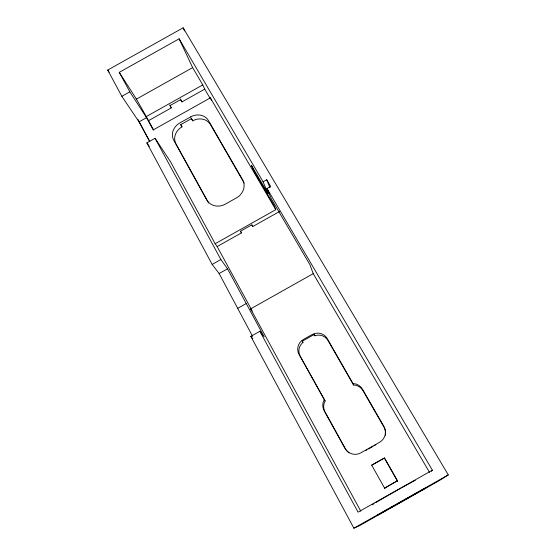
<?xml version="1.0" encoding="UTF-8"?>
<svg xmlns="http://www.w3.org/2000/svg" width="556" height="556" viewBox="0 0 556 556"><rect width="100%" height="100%" fill="white"/><g stroke="black" fill="none" stroke-linecap="round" stroke-linejoin="round"><path stroke-width="0.83" d="M324.238 399.743L323.21 402.155A11.537 11.419 71.2 0 0 324.238 410.905L344.817 448.129A11.933 11.62 64.8 0 0 360.788 452.883L379.602 442.27A11.933 11.613 55.4 0 0 383.786 426.146L362.547 389.311A11.537 11.412 46.4 0 0 355.583 383.911L352.984 383.543L327.206 338.597A11.134 10.953 -23.8 0 0 312.125 334.573L303.43 339.466A11.134 10.96 -31.1 0 0 299.065 354.443L325.114 401.008L324.099 403.392A11.405 11.287 70.6 0 0 325.114 412.052L345.464 448.852A11.801 11.481 64.7 0 0 349.036 452.848M431.414 471.37L432.387 470.188L267.005 188.477L270.675 186.413L266.762 179.776L263.099 181.833L268.068 193.731L269.479 192.932M302.123 341.043L302.964 342.538L302.221 343.087A11.009 10.842 -31.2 0 0 300.205 356.194L325.114 401.008M149.717 141.69L139.028 121.868L121.834 96.32L107.725 70.049L183.139 27.8L448.275 474.9L438.962 480.815L359.301 525.781L353.887 528.2L250.819 336.366L259.854 331.286L264.19 336.804L227.529 268.805L220.899 259.534L155.054 138.277L146.853 142.878L212.17 264.441L219.127 273.531L252.632 336.408M365.521 450.638L367.009 449.797M368.496 448.956L372.965 446.44M374.452 445.599L375.939 444.758M384.891 488.627L371.7 465.177L384.495 457.956L397.443 480.738L384.599 488.147L397.443 480.738M432.387 470.188L358.064 512.145L259.854 331.286M353.887 528.2L448.275 474.9M263.099 181.833L179.136 38.802L119.255 72.356L136.435 99.114L148.549 120.638L171.345 107.85L169.691 104.896M180.269 98.961L181.944 101.908L204.733 89.134L202.766 84.908L192.64 67.603L179.136 38.802M155.054 138.277L170.553 161.775L215.172 243.73L275.776 209.675L210.356 97.87L153.206 129.916L146.534 117.663L129.833 91.837L119.255 72.356M215.172 243.73L217.139 246.558L241.471 232.888L240.623 231.386M251.931 225.027L252.778 226.528L279.744 211.377M212.17 264.441L220.899 259.534M219.127 273.531L227.529 268.805M237.829 308.267L246.377 303.458M360.795 511.2L250.631 308.865L313.223 273.649L309.935 264.719L271.238 198.694L267.005 188.477M121.834 96.32L129.833 91.837M136.435 99.114L192.64 67.603M146.019 116.725L202.766 84.908M139.028 121.868L146.534 117.663M314.057 334.323L314.904 335.81L315.759 335.463A11.009 10.842 -23.6 0 1 328.026 340.529L353.526 384.995L356.097 385.357A11.412 11.28 47.3 0 1 362.985 390.701L383.974 427.126A11.801 11.481 55.5 0 1 385.384 435.299M250.819 336.366L252.869 338.75M250.631 308.865L252.271 311.068M146.853 142.878L149.279 146.395M107.725 70.049L109.15 72.19M371.7 465.177L384.495 457.956M268.068 193.731L251.381 165.25L253.877 171.039L274.038 205.47L275.776 209.675M313.223 273.649L429.524 472.398M204.733 89.134L210.161 98.419M302.964 342.538L302.339 341.46L303.896 340.293L312.548 335.421L314.349 334.691L314.904 335.81M244.188 183.063L210.453 124.579A13.58 12.003 -28.2 0 0 192.71 120.847L191.014 117.858M241.471 232.888L240.498 231.192L251.882 224.798L252.778 226.528M384.488 458.241L397.665 481.413M171.345 107.85L170.039 105.557L180.7 99.58L181.944 101.908M208.653 203.016L175.995 143.907A13.58 12.003 -29.3 0 1 182 126.851L180.742 124.641L191.514 118.602L192.71 120.847M180.742 124.6L182 126.851M148.549 120.638L153.699 130.09M217.139 246.558L251.034 308.788M137.839 119.248L149.793 141.419M210.356 97.87L211.621 100.622M183.139 27.8L184.55 30.927M266.762 179.776L269.98 187.754M352.984 383.543L353.526 384.995M372.228 504.82A27.8 0.577 -29.5 0 1 374.056 503.666M375.759 502.631A27.8 0.577 -29.5 0 1 388.046 495.452M388.818 495.007A27.8 0.577 -29.5 0 1 401.05 488.098M401.752 487.709A27.8 0.577 -29.5 0 1 407.048 484.776M407.75 484.394A27.8 0.577 -29.5 0 1 412.184 481.982M412.83 481.628A27.8 0.577 -29.5 0 1 415.297 480.321M377.385 515.183L376.746 515.607L425.347 488.161L377.385 515.183M190.604 116.899L179.79 122.966A13.719 12.1 -29.3 0 0 173.708 140.175L206.637 199.785A14.157 12.878 -29.5 0 0 225.319 204.149L236.606 197.811A14.157 12.878 -27.9 0 0 242.541 179.616L208.514 120.645A13.719 12.1 -28.2 0 0 190.604 116.899"/></g></svg>
